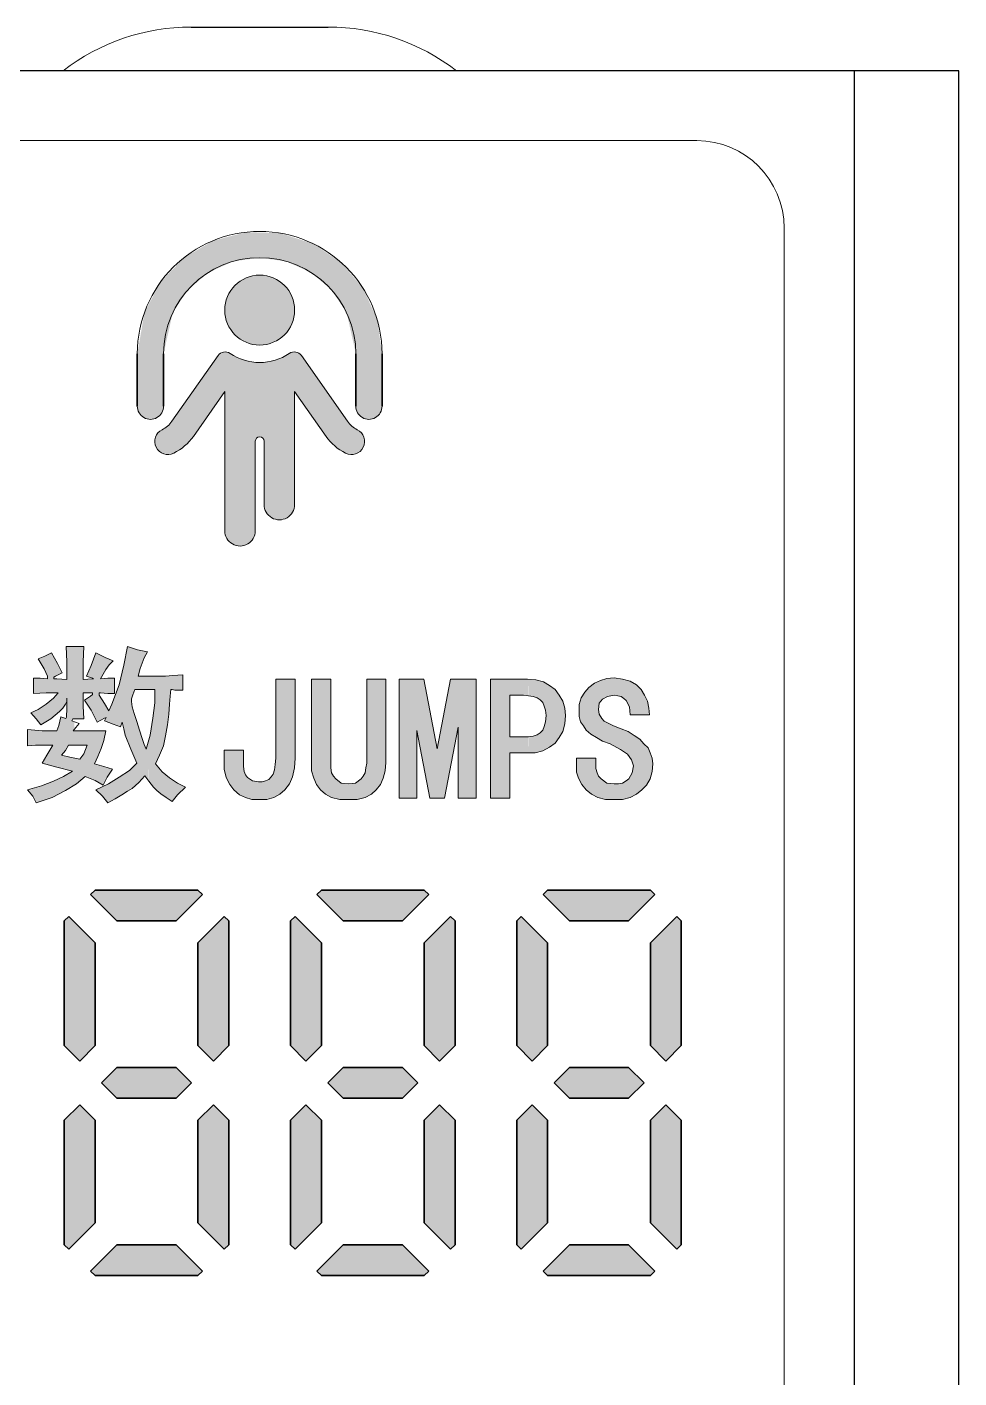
# Model space of a CAD drawing. Header units: millimetres. Extents: x -13 to 383, y -156 to 81.
# Drawn here: x 322.49 to 333.15, y 33.69 to 49.15 of the extents above; entities that cross this region are included whole.
import ezdxf

# ---------------------------------------------------------------- set-up
doc = ezdxf.new("R2010")
doc.units = ezdxf.units.MM
doc.header["$LTSCALE"] = 0.5
doc.layers.get('0').update_dxf_attribs({"lineweight": 18})
doc.layers.add('粗实线层', color=7, linetype='Continuous', lineweight=35)

msp = doc.modelspace()

# ---------------------------------------------------------------- hatches: boundary and pattern name
at = {"linetype": 'Continuous', "ltscale": 0.5}
msp.add_hatch(color=8, dxfattribs=at).paths.add_polyline_path([(326.2534463500726, 45.410622961361), (326.1483802323821, 45.8797529688301), (325.9781308985156, 46.13853694525243), (325.742483410599, 46.33959475677329), (325.4601248056949, 46.46698235574414), (325.1534463503575, 46.51059780216841), (324.8467678950203, 46.46698235574281), (324.5644092901167, 46.33959475677073), (324.328761802201, 46.13853694524884), (324.1585124683347, 45.87975296882618), (324.053446350589, 45.41062063195064), (324.0534463506608, 45.41062685825487), (324.0534463507239, 44.81060181786599), (324.0483361774014, 44.77177850103656), (324.0333518345124, 44.73560070025748), (324.0095144975664, 44.70453391464416), (323.9784486692109, 44.68069533017249), (323.9422714701853, 44.66570953450843), (323.9034483585957, 44.66059780216722), (323.8646251101726, 44.66570849516354), (323.8284475099715, 44.68069332231355), (323.7973810434386, 44.70453107510576), (323.7735428748045, 44.73559722255275), (323.7585575633962, 44.77177462216934), (323.7534463506608, 44.81059780218104), (323.7534463506571, 45.41062685826385), (323.8343961505584, 45.87975296882532), (324.0154071805185, 46.22599147880831), (324.2850494551294, 46.50872658894707), (324.62232305537, 46.70593870151411), (325.0009608897649, 46.80226880650326), (325.391474392873, 46.79021465150636), (325.7634501143048, 46.67071502210209), (326.0879183383914, 46.45307662861293), (326.3396092648373, 46.15424929333844), (326.498921037512, 45.79750588716291), (326.5534463499941, 45.41062982295467), (326.5534463499911, 44.81059780217917), (326.5483351373219, 44.77177462216935), (326.5333498259135, 44.73559722255276), (326.5095116572795, 44.70453107510578), (326.4784451907465, 44.68069332231357), (326.4422675905454, 44.66570849516356), (326.4034443421223, 44.66059780216724), (326.3646212305327, 44.66570953450844), (326.3284440315072, 44.6806953301725), (326.2973782031517, 44.70453391464417), (326.2735408662056, 44.73560070025749), (326.2585565233167, 44.77177850103657), (326.2534463499941, 44.81060181786385), (326.2534463499941, 45.41062982295467)], flags=0)
h = msp.add_hatch(color=8, dxfattribs=at)
edge = h.paths.add_edge_path(flags=0)
edge.add_arc((325.153446350355, 45.91059780218279), 0.3999999999955435, -181.80780243932043, 1.9895196601282805e-12, ccw=False)
edge.add_arc((325.1534463503591, 45.91059780217682), 0.3999999999998862, -4.590106073010247e-10, 178.1921975598437, ccw=False)
h = msp.add_hatch(color=8, dxfattribs=at)
edge = h.paths.add_edge_path(flags=0)
edge.add_line((324.7534463503591, 43.38559796676663), (324.7534463503591, 44.97740560221818))
edge.add_line((324.7534463503591, 44.97740560221818), (324.3946054684907, 44.46597812624828))
edge.add_arc((323.9034463506249, 44.81059780230241), 0.6000000001552849, 296.38779996305215, 324.9447462683571, ccw=False)
edge.add_arc((324.1034463507132, 44.40748491475005), 0.1499999999929473, 116.3878892123347, 296.3877999616084, ccw=False)
edge.add_arc((323.9034463506787, 44.81059780220735), 0.3000000000605715, 296.3877553379916, 324.944746272646)
edge.add_line((324.1490259096105, 44.63828796420848), (324.3873017620805, 44.9778836566847))
edge.add_line((324.3873017620805, 44.9778836566847), (324.6765213016619, 45.3900853498133))
edge.add_arc((324.7584545217505, 45.3325340580281), 0.1001259393975155, 55.7165851599143, 144.9151406827423, ccw=False)
edge.add_arc((325.1534463503529, 45.91059780218927), 0.6000000000126411, 235.644892797467, 304.3551072113155)
edge.add_arc((325.5484381789859, 45.33253405809356), 0.1001259393606853, 35.084859222403225, 124.2834148230173, ccw=False)
edge.add_line((325.6303713991397, 45.39008534972195), (326.1578667911108, 44.63828796421073))
edge.add_arc((326.4034463504917, 44.81059780266782), 0.3000000006914025, 215.0552537497262, 243.6121999994549)
edge.add_arc((326.2034463500142, 44.40748491474), 0.1499999999802646, -116.38762147070452, 63.612200041053825, ccw=False)
edge.add_arc((326.4034463500515, 44.81059780225089), 0.6000000000822698, 215.055253725145, 243.6122446622754, ccw=False)
edge.add_line((325.9122872322064, 44.4659781262944), (325.5534463502438, 44.97740560217719))
edge.add_line((325.5534463502438, 44.97740560217719), (325.553446350359, 43.68560016036685))
edge.add_arc((325.3784463503663, 43.68559780217874), 0.1750000000085105, -179.99998327644323, 0.0007720812922116238, ccw=False)
edge.add_line((325.2034463503579, 43.68559775109954), (325.2034463503589, 44.4105978021697))
edge.add_arc((325.1534463503453, 44.41059780222924), 0.0500000000135401, 359.9999999317682, 540.0000000154376)
edge.add_line((325.1034463503318, 44.41059780221577), (325.1034463503589, 43.3855978021712))
edge.add_arc((324.9284463503515, 43.38559780217119), 0.1750000000073442, -179.99994611072168, 2.2737367544323206e-12, ccw=False)
at = {"layer": '粗实线层', "linetype": 'Continuous'}
h = msp.add_hatch(color=8, dxfattribs=at)
h.paths.add_polyline_path([(322.833835379355, 41.09418986810645), (322.8396068954837, 41.1095805777838), (322.8568450920886, 41.15554910206374), (322.8798548048232, 41.25525785724447), (322.9343743470611, 41.23578659215921), (322.9424972456696, 41.2527794547425), (322.948883943025, 41.35496661242522), (322.948883943025, 41.43166565487198), (322.933544134536, 41.40098603789333), (322.9028645175568, 41.35496661242522), (322.8645149963331, 41.3166170912019), (322.7648062411531, 41.2322481445105), (322.6497576774831, 41.1632190063084), (322.5960683477703, 41.2322481445105), (322.534709113813, 41.3012772827126), (322.6190780605039, 41.33962680393589), (322.7111169114403, 41.40098603789333), (322.7954858581313, 41.47001517609542), (322.849175187844, 41.53137441005271), (322.7111169114403, 41.53137441005271), (322.5653887307911, 41.52370450580805), (322.5653887307911, 41.70011230343557), (322.6420877732374, 41.70011230343557), (322.7250599866363, 41.6924423991909), (322.7250599866363, 41.72048441519312), (322.6881071987057, 41.80494793046217), (322.6190780605039, 41.91999649413223), (322.6957771029502, 41.95067611111089), (322.7724761453977, 41.98902563233433), (322.8415052835995, 41.86630716441946), (322.8951946133122, 41.75892850499407), (322.8184955708659, 41.72057898377074), (322.7986008429764, 41.71063161982614), (322.7986008429764, 41.6924423991909), (322.833835379355, 41.6924423991909), (322.948883943025, 41.68477249494624), (322.948883943025, 41.88419000530758), (322.9412140387805, 42.0605978029351), (323.0329274321113, 42.0605978029351), (323.0329274321113, 41.2322481445105), (323.0141939606679, 41.2322481445105), (323.0038130437385, 41.21053157467859), (323.0329274321113, 41.19933373299671), (323.0329274321113, 41.11295780671171), (323.0179130812269, 41.09418986810645), (323.0329274321113, 41.09418986810645), (323.0329274321113, 40.93312187896829), (322.9642237515141, 40.93312187896826), (322.933544134536, 40.87176264501083), (322.8875247090677, 40.8180733152982), (322.9795635600032, 40.79506360256421), (323.0329274321113, 40.78439082814254), (323.0329274321113, 40.47368295131518), (322.933544134536, 40.41156839033057), (322.7801460496422, 40.3348693478838), (322.5960683477703, 40.27351011392637), (322.5577188265466, 40.35020915637313), (322.4963595925893, 40.4192382945752), (322.6574275817276, 40.46525772004319), (322.7954858581313, 40.51894704975596), (322.9105344218013, 40.57263637946858), (323.0102431769823, 40.63399561342602), (322.833835379355, 40.68001503889415), (322.6650974859721, 40.72603446436211), (322.7187868156849, 40.8180733152982), (322.7878159538867, 40.93312187896826), (322.7264567199294, 40.93312187896826), (322.6650974859721, 40.93312187896826), (322.5883984435258, 40.93312187896826), (322.4963595925893, 40.92545197472359), (322.4963595925893, 41.10952967659575), (322.6650974859721, 41.09418986810645)], flags=0)
h.paths.add_polyline_path([(323.0329274321113, 40.93312187896826), (323.0329274321113, 41.03616702353046), (323.0329274321113, 41.09418986810648), (323.2863597297907, 41.09418986810645), (323.3937383892163, 41.09418986810645), (323.3707286764816, 40.98681120868103), (323.3400490595035, 40.89477235774493), (323.3016995382798, 40.80273350680887), (323.263350017056, 40.71836456011744), (323.3707286764816, 40.68768494313867), (323.4704374316626, 40.65700532616001), (323.4090781977053, 40.56496647522392), (323.3630587722371, 40.47292762428786), (323.2710199213017, 40.52661695400062), (323.1559713576316, 40.57263637946858), (323.0562626024505, 40.48826743277719), (323.0329274321113, 40.47368295131518), (323.0329274321113, 40.78439082814251), (323.0946121236732, 40.7720538898301), (323.1406315491415, 40.8334131237875), (323.1789810703652, 40.93312187896826)], flags=0)
h = msp.add_hatch(color=8, dxfattribs=at)
h.paths.add_polyline_path([(323.8863600003056, 41.56972393127615), (323.8863600003056, 41.61200458970453), (323.8863600003056, 41.72312201616953), (324.0763598669921, 41.72312201616953), (324.160728813683, 41.7307919204142), (324.2757773773531, 41.73846182465886), (324.2757773773531, 41.56205402703137), (324.2220880476403, 41.56205402703137), (324.1837385264176, 41.56205402703137), (324.1530589094385, 41.56972393127615), (324.1377191009494, 41.56972393127615), (324.1300491967049, 41.49302488882942), (324.1223792924593, 41.40098603789333), (324.1147093882147, 41.28593747422327), (324.0993695797257, 41.1632190063084), (324.0763598669921, 41.04050053839365), (324.0533501542575, 40.92545197472359), (324.0073307287892, 40.8180733152982), (323.9613113033221, 40.71836456011744), (324.0380103457684, 40.62632570918135), (324.1223792924593, 40.55729657097928), (324.2144181433958, 40.49593733702196), (324.3064569943323, 40.44991791155386), (324.2144181433958, 40.36554896486243), (324.1530589094385, 40.2888499224157), (324.0840297712367, 40.3348693478838), (324.0226705372793, 40.3732188691071), (323.9766511118111, 40.41156839033057), (323.9383015905874, 40.44991791155386), (323.8846122608746, 40.51894704975596), (323.8863600003056, 41.00059820093123), (323.8999520693648, 41.04817044263832), (323.9306316863428, 41.23991804875516), (323.9536413990775, 41.41632584638266), (323.9536413990775, 41.56972393127615)], flags=0)
h.paths.add_polyline_path([(323.547136474109, 41.62341326098881), (323.5543504455188, 41.65329971397197), (323.6008258038217, 41.84584048408428), (323.6391753250454, 42.0605978029351), (323.7542238887155, 42.02224828171178), (323.8692724523856, 41.99923856897778), (323.8309229311619, 41.93020943077568), (323.8079132184283, 41.86885019681825), (323.7849035056936, 41.80749096286096), (323.7618937929601, 41.72312201616953), (323.8863600003056, 41.72312201616953), (323.8863600003056, 41.56972393127615), (323.7235442717374, 41.56972393127615), (323.7005345590027, 41.50836469731875), (323.6851947505137, 41.46234527185062), (323.6851947505137, 41.43166565487198), (323.6928646547582, 41.37030642091455), (323.7158743674918, 41.29360737846793), (323.746553984471, 41.20156852753184), (323.7772336014491, 41.10185977235108), (323.8079132184283, 41.00982092141502), (323.8309229311619, 40.94079178321292), (323.8539326438965, 40.8871024535003), (323.8863600003056, 41.00059820093126), (323.8863600003056, 40.51669995620197), (323.8385928354074, 40.58030628371339), (323.7695636972045, 40.50360724126663), (323.6928646547582, 40.43457810306453), (323.6391753250454, 40.4038984860859), (323.5778160910882, 40.36554896486243), (323.5011170486418, 40.31952953939447), (323.4167481019498, 40.27351011392637), (323.3553888679925, 40.35020915637313), (323.2786898255462, 40.4192382945752), (323.4244180061943, 40.48826743277719), (323.547136474109, 40.56496647522392), (323.662185037779, 40.64166551767068), (323.746553984471, 40.72603446436211), (323.6775248462691, 40.8871024535003), (323.6161656123119, 41.04817044263832), (323.6008258038217, 41.11719958084041), (323.5811031929071, 41.19609002449983), (323.5624762825991, 41.14020929357441), (323.4781073359071, 41.17088891055307), (323.3783985807261, 41.20923843177651), (323.3957050313296, 41.24857127405691), (323.3783985807261, 41.23991804875516), (323.2940296340352, 41.19389862328718), (323.2250004958334, 41.33195689969123), (323.148301453386, 41.44700546336131), (323.2173305915889, 41.49302488882942), (323.2419838552325, 41.51219964944099), (323.2419838552325, 41.53137441005271), (323.1329616448969, 41.53137441005271), (323.1329616448969, 41.37797632515922), (323.1406315491415, 41.2322481445105), (323.0329274321113, 41.2322481445105), (323.0329274321113, 41.65329971397197), (323.0329274321113, 42.0605978029351), (323.1406315491415, 42.0605978029351), (323.1329616448969, 41.88419000530758), (323.1329616448969, 41.68477249494624), (323.2403403043224, 41.6924423991909), (323.2531574839373, 41.6924423991909), (323.2403403043224, 41.69756927103675), (323.1713111661206, 41.72057898377074), (323.2250004958334, 41.84329745168549), (323.2786898255462, 41.98902563233433), (323.3860684849717, 41.93533630262156), (323.4781073359071, 41.89698678139826), (323.4320879104389, 41.85096735593013), (323.3937383892163, 41.7972780262175), (323.3630587722371, 41.74358869650474), (323.3323709938491, 41.6924423991909), (323.4167481019498, 41.70011230343557), (323.4934471443962, 41.70011230343557), (323.4934471443962, 41.653299713972), (323.4934471443962, 41.52370450580805), (323.4167481019498, 41.52370450580805), (323.3323791552589, 41.53137441005271), (323.3155247115726, 41.53137441005271), (323.3155247115726, 41.50296674586975), (323.3783985807261, 41.40865594213799), (323.428595208049, 41.32332167569044), (323.4627675274181, 41.40098603789333)], flags=0)
h = msp.add_hatch(color=8, dxfattribs=at)
h.paths.add_polyline_path([(328.4235322439735, 41.19892271860022), (328.4278801972092, 41.23805429772691), (328.4314026150166, 41.26975605799698), (328.4235322439735, 41.33271902634971), (328.4077915018852, 41.37994125261421), (328.3920507597968, 41.41929310783468), (328.3605692756202, 41.45077459201097), (328.3290877914434, 41.47438570514323), (328.2818655651795, 41.49012644723144), (328.2267729678713, 41.49799681827546), (328.2234951351742, 41.68650301180455), (328.3133470493561, 41.67901535228945), (328.399921130841, 41.65540423915719), (328.4707544702375, 41.61605238393674), (328.5337174385898, 41.56883015767222), (328.5809396648548, 41.50586718931951), (328.6202915200757, 41.43503384992275), (328.6439026332072, 41.35633013948195), (328.6517730042513, 41.26975605799698), (328.6439026332072, 41.17531160546799), (328.6202915200757, 41.08873752398302), (328.5809396648548, 41.01790418458626), (328.5337174385898, 40.95494121623353), (328.4707544702375, 40.90771898996903), (328.3920507597968, 40.86836713474856), (328.305476678312, 40.84475602161633), (328.2234951351742, 40.84475602161633), (328.2234951351742, 41.02577455563029), (328.2818655651795, 41.03364492667433), (328.3290877914434, 41.04938566876255), (328.3605692756202, 41.07299678189481), (328.3920507597968, 41.10447826607123), (328.4077915018852, 41.14383012129156)], flags=0)
h.paths.add_polyline_path([(328.8091804251337, 41.26188568695296), (328.8091804251337, 41.26902564092752), (328.8091804251337, 41.3169782842615), (328.8091804251337, 41.39568199470228), (328.8327915382652, 41.47438570514323), (328.8721433934861, 41.53734867349593), (328.91936561975, 41.59244127080448), (328.9823285881034, 41.63966349706897), (329.0531619274999, 41.6711449812454), (329.1239952668964, 41.69475609437766), (329.2105693483812, 41.70262646542171), (329.3050138009102, 41.6868857233335), (329.3915878823961, 41.66327461020123), (329.4624212217926, 41.6239227549809), (329.5175138191008, 41.56883015767222), (329.5568656743216, 41.50586718931951), (329.5883471584983, 41.43503384992275), (329.6040879005856, 41.35633013948195), (329.6119582716298, 41.27762642904103), (329.3915878823961, 41.27762642904103), (329.383717511352, 41.37207088157005), (329.3443656561311, 41.4429042209668), (329.3207545429985, 41.46651533409918), (329.2892730588229, 41.49012644723144), (329.2499212036021, 41.49799681827546), (329.2105693483812, 41.50586718931951), (329.1318656379406, 41.49012644723144), (329.0767730406324, 41.45864496305501), (329.0374211854115, 41.41142273679049), (329.0295508143674, 41.34058939739374), (329.0374211854115, 41.28549680008519), (329.0689026695882, 41.23827457382055), (329.0925137827207, 41.20679308964427), (329.1397360089847, 41.18318197651201), (329.202698977337, 41.15170049233573), (329.2892730588229, 41.1202190081593), (329.3679767692636, 41.08873752398302), (329.4388101086601, 41.0415152977185), (329.5017730770124, 41.00216344249805), (329.5489953032774, 40.94707084518951), (329.5962175295414, 40.89984861892498), (329.619828642674, 40.84475602161633), (329.6434397558065, 40.78179305326359), (329.6513101268506, 40.71883008491103), (329.6434397558065, 40.63225600342606), (329.619828642674, 40.54568192194109), (329.5804767874541, 40.47484858254433), (329.5253841901449, 40.41975598523565), (329.4624212217926, 40.37253375897115), (329.3915878823961, 40.33318190375082), (329.3050138009102, 40.30957079061842), (329.2105693483812, 40.30957079061842), (329.1082545248091, 40.30957079061842), (329.0216804433232, 40.33318190375082), (328.9508471039267, 40.37253375897115), (328.8878841355744, 40.41975598523565), (328.8406619093093, 40.48271895358835), (328.8013100540895, 40.55355229298511), (328.777698940957, 40.62438563238187), (328.777698940957, 40.71095971386683), (328.777698940957, 40.78179305326359), (328.9980693301918, 40.78179305326359), (328.9980693301918, 40.71883008491103), (328.9980693301918, 40.66373748760234), (329.013810072279, 40.61651526133785), (329.0295508143674, 40.57716340611737), (329.061032298544, 40.54568192194109), (329.1239952668964, 40.49845969567657), (329.2105693483812, 40.49058932463254), (329.2577915746463, 40.49058932463254), (329.3050138009102, 40.49845969567657), (329.3443656561311, 40.52207080880883), (329.3758471403078, 40.54568192194109), (329.4151989955276, 40.61651526133785), (329.4309397376159, 40.69521897177876), (329.4073286244834, 40.76605231117552), (329.3601063982194, 40.82901527952811), (329.2814026877788, 40.88410787683677), (329.1633471221172, 40.94707084518951), (329.0767730406324, 40.97855232936579), (329.0059397012359, 41.01790418458626), (328.9429767328825, 41.05725603980671), (328.8878841355744, 41.10447826607123), (328.8564026513977, 41.15170049233573), (328.824921167221, 41.19892271860022)], flags=0)
h.paths.add_polyline_path([(327.7939025604461, 40.32531153270663), (327.7939025604461, 41.42388235693051), (327.7939025604461, 41.6868857233335), (328.2189025968271, 41.6868857233335), (328.2234951351742, 41.68650301180455), (328.2234951351742, 41.49799681827546), (328.1716803705621, 41.50586718931951), (328.0142729496808, 41.50586718931951), (328.0142729496808, 41.02577455563029), (328.1716803705621, 41.02577455563029), (328.2267729678713, 41.02577455563029), (328.2234951351742, 40.84475602161636), (328.211032225783, 40.84475602161633), (328.0142729496808, 40.84475602161633), (328.0142729496808, 40.32531153270663)], flags=0)
h.paths.add_polyline_path([(327.1839488045296, 40.89029173979996), (327.2728277691435, 41.35161588946244), (327.3374210398894, 41.6868857233335), (327.6286247685206, 41.6868857233335), (327.6286247685206, 40.32531153270663), (327.4239951213742, 40.32531153270663), (327.4239951213742, 41.139723840747), (327.2665877004929, 40.32531153270663), (327.1013099085663, 40.32531153270663), (326.9517728587292, 41.09900322534489), (326.9517728587292, 40.32531153270663), (326.7471432115828, 40.32531153270663), (326.7471432115828, 41.35161588946244), (326.7471432115828, 41.6868857233335), (327.0304765691698, 41.6868857233335), (327.0950698399158, 41.35161588946244)], flags=0)
h.paths.add_polyline_path([(326.377235772511, 40.72670045595505), (326.377235772511, 41.34129210839561), (326.377235772511, 41.6868857233335), (326.5976061617446, 41.6868857233335), (326.5976061617446, 40.7345708269991), (326.5897357907015, 40.64012637447008), (326.566124677569, 40.55355229298511), (326.5346431933923, 40.48271895358835), (326.4874209671283, 40.41975598523565), (326.4323283698191, 40.37253375897115), (326.3614950304226, 40.33318190375082), (326.2670505778936, 40.30957079061842), (326.1726061253646, 40.30957079061842), (326.0702913017914, 40.30957079061842), (325.9758468492624, 40.33318190375082), (325.9050135098659, 40.37253375897115), (325.8499209125567, 40.41975598523565), (325.8026986862927, 40.48271895358835), (325.771217202116, 40.55355229298511), (325.7476060889835, 40.64012637447008), (325.7476060889835, 40.7345708269991), (325.7476060889835, 41.34129210839556), (325.7476060889835, 41.6868857233335), (325.9679764782182, 41.6868857233335), (325.9679764782182, 41.34129210839556), (325.9679764782182, 40.72670045595505), (325.9679764782182, 40.67160785864639), (325.9758468492624, 40.61651526133785), (325.9994579623949, 40.57716340611737), (326.0230690755274, 40.54568192194109), (326.0860320438798, 40.49845969567657), (326.1726061253646, 40.49058932463254), (326.2513098358053, 40.49845969567657), (326.3142728041576, 40.54568192194109), (326.3378839172901, 40.57716340611737), (326.3614950304226, 40.61651526133785), (326.3693654014668, 40.67160785864639)], flags=0)
h.paths.add_polyline_path([(325.3383467946919, 40.78179305326359), (325.3383467946919, 41.28967320306129), (325.3383467946919, 41.6868857233335), (325.5587171839255, 41.6868857233335), (325.5587171839255, 40.78179305326359), (325.5508468128813, 40.67160785864639), (325.5272356997499, 40.56929303507332), (325.4957542155732, 40.49058932463254), (325.440661618265, 40.41975598523565), (325.3855690209558, 40.37253375897115), (325.3147356815593, 40.33318190375082), (325.2360319711187, 40.30957079061842), (325.1494578896338, 40.30957079061842), (325.0628838081479, 40.30957079061842), (324.9920504687515, 40.33318190375082), (324.9212171293549, 40.3646633879271), (324.8582541610027, 40.41975598523565), (324.8110319347376, 40.48271895358835), (324.7716800795178, 40.5614226640293), (324.7480689663853, 40.65586711655829), (324.7480689663853, 40.77392268221957), (324.7480689663853, 40.87623750579275), (324.968439355619, 40.87623750579275), (324.968439355619, 40.75031156908731), (324.968439355619, 40.6873486007346), (324.9763097266631, 40.63225600342606), (324.9920504687515, 40.59290414820558), (325.015661581884, 40.5614226640293), (325.0707541791921, 40.52207080880883), (325.1415875185897, 40.51420043776478), (325.1809393738095, 40.51420043776478), (325.2202912290304, 40.52207080880883), (325.2596430842501, 40.53781155089704), (325.2832541973826, 40.56929303507332), (325.3068653105151, 40.60077451924963), (325.3226060526035, 40.64799674551427), (325.3304764236477, 40.71095971386683)], flags=0)
h = msp.add_hatch(color=8, dxfattribs=at)
h.paths.add_polyline_path([(323.5206605031314, 38.92056893629653), (323.2553998526031, 39.18582958676962), (323.2194063642352, 39.22182307512998), (323.2710934030316, 39.27351011392637), (324.447563995294, 39.27351011392637), (324.4992510338279, 39.22182307512993), (324.1979968949317, 38.92056893629644)], flags=0)
h.paths.add_polyline_path([(324.4475639950313, 37.49366544270075), (324.4475639950314, 38.46259070297157), (324.4475639950314, 38.67100183654379), (324.7488181338688, 38.97225597508896), (324.8005051726316, 38.92056893632623), (324.8005051726315, 37.49366544280347), (324.6240345839319, 37.31719485410594)], flags=0)
h.paths.add_polyline_path([(323.5206605030042, 36.89115716517481), (323.4311576192549, 36.98066004891474), (323.344189914195, 37.06762775396562), (323.5206605030042, 37.24409834267784), (324.1979968950103, 37.24409834272632), (324.3744674838268, 37.0676277539281), (324.1979968950588, 36.89115716517473)], flags=0)
h.paths.add_polyline_path([(322.9181522254315, 37.49366544280353), (322.9181522254315, 38.06551837461181), (322.9181522254315, 38.92056893649045), (322.9698392641943, 38.97225597508902), (323.2710934030459, 38.67100183630019), (323.2710934030316, 37.49366544270081), (323.0946228143322, 37.317194854106)], flags=0)
h.paths.add_polyline_path([(322.9181522254315, 35.2146865713622), (322.9181522254315, 36.2290588559481), (322.9181522254315, 36.64159006504912), (323.0946228141309, 36.81806065374656), (323.2710934029884, 36.64159006510869), (323.2710934030316, 35.46425367137406), (322.9698392641943, 35.16299953276357)], flags=0)
h.paths.add_polyline_path([(323.2194063642352, 34.91343243272267), (323.3934498434626, 35.08747591191389), (323.5206605031314, 35.21468657155612), (324.1979968947718, 35.21468657152631), (324.4992510338279, 34.91343243272275), (324.4475639950314, 34.86174539392636), (323.2710934030316, 34.86174539392631)], flags=0)
h.paths.add_polyline_path([(324.4475639950314, 35.46425367157008), (324.4475639950314, 35.72562786820635), (324.4475639950313, 36.6415900651519), (324.6240345837307, 36.81806065374671), (324.8005051725882, 36.64159006510878), (324.8005051726316, 35.21468657123166), (324.7488181338688, 35.16299953276368)], flags=0)
h = msp.add_hatch(color=8, dxfattribs=at)
h.paths.add_polyline_path([(326.786232197587, 38.92056893629653), (327.0514928481153, 39.18582958676962), (327.0874863364831, 39.22182307512998), (327.0357992976867, 39.27351011392629), (325.8593287054243, 39.27351011392629), (325.8076416668904, 39.22182307512993), (326.1088958057865, 38.92056893629644)], flags=0)
h.paths.add_polyline_path([(325.8593287056869, 37.49366544270075), (325.8593287056868, 38.46259070297157), (325.8593287056868, 38.67100183654379), (325.5580745668495, 38.97225597508896), (325.5063875280868, 38.92056893632623), (325.5063875280869, 37.49366544280341), (325.6828581167863, 37.31719485410594)], flags=0)
h.paths.add_polyline_path([(326.7862321977142, 36.89115716517473), (326.8757350814635, 36.98066004891474), (326.9627027865234, 37.06762775396562), (326.7862321977142, 37.24409834267784), (326.108895805708, 37.24409834272632), (325.9324252168915, 37.0676277539281), (326.1088958056595, 36.89115716517473)], flags=0)
h.paths.add_polyline_path([(327.3887404752867, 37.49366544280353), (327.3887404752867, 38.06551837461181), (327.3887404752867, 38.92056893649039), (327.337053436524, 38.97225597508902), (327.0357992976724, 38.67100183630019), (327.0357992976867, 37.49366544270081), (327.2122698863861, 37.317194854106)], flags=0)
h.paths.add_polyline_path([(327.3887404752867, 35.2146865713622), (327.3887404752867, 36.2290588559481), (327.3887404752867, 36.64159006504912), (327.2122698865874, 36.81806065374656), (327.0357992977299, 36.64159006510869), (327.0357992976867, 35.46425367137406), (327.337053436524, 35.16299953276357)], flags=0)
h.paths.add_polyline_path([(327.0874863364831, 34.91343243272267), (326.9134428572556, 35.08747591191389), (326.786232197587, 35.21468657155612), (326.1088958059465, 35.21468657152631), (325.8076416668904, 34.91343243272275), (325.8593287056868, 34.86174539392636), (327.0357992976867, 34.86174539392631)], flags=0)
h.paths.add_polyline_path([(325.8593287056868, 35.46425367157008), (325.8593287056868, 35.72562786820635), (325.8593287056869, 36.6415900651519), (325.6828581169875, 36.81806065374671), (325.5063875281301, 36.64159006510878), (325.5063875280868, 35.21468657123166), (325.5580745668495, 35.16299953276368)], flags=0)
h = msp.add_hatch(color=8, dxfattribs=at)
h.paths.add_polyline_path([(329.374467499987, 38.92056893629653), (329.6397281505153, 39.18582958676962), (329.6757216388831, 39.22182307512998), (329.6240346000867, 39.27351011392629), (328.4475640078243, 39.27351011392629), (328.3958769692904, 39.22182307512993), (328.6971311081865, 38.92056893629644)], flags=0)
h.paths.add_polyline_path([(328.4475640080869, 37.49366544270075), (328.4475640080868, 38.46259070297157), (328.4475640080868, 38.67100183654379), (328.1463098692495, 38.97225597508896), (328.0946228304867, 38.92056893632623), (328.0946228304869, 37.49366544280341), (328.2710934191863, 37.31719485410594)], flags=0)
h.paths.add_polyline_path([(329.3744675001142, 36.89115716517473), (329.4639703838633, 36.98066004891474), (329.5509380889234, 37.06762775396562), (329.3744675001142, 37.24409834267784), (328.697131108108, 37.24409834272632), (328.5206605192915, 37.0676277539281), (328.6971311080595, 36.89115716517473)], flags=0)
h.paths.add_polyline_path([(329.9769757776867, 37.49366544280353), (329.9769757776867, 38.06551837461181), (329.9769757776867, 38.92056893649039), (329.925288738924, 38.97225597508902), (329.6240346000724, 38.67100183630019), (329.6240346000867, 37.49366544270081), (329.8005051887861, 37.317194854106)], flags=0)
h.paths.add_polyline_path([(329.9769757776867, 35.2146865713622), (329.9769757776867, 36.2290588559481), (329.9769757776867, 36.64159006504912), (329.8005051889874, 36.81806065374656), (329.6240346001298, 36.64159006510869), (329.6240346000867, 35.46425367137406), (329.925288738924, 35.16299953276357)], flags=0)
h.paths.add_polyline_path([(329.6757216388831, 34.91343243272267), (329.5016781596557, 35.08747591191389), (329.374467499987, 35.21468657155612), (328.6971311083465, 35.21468657152631), (328.3958769692904, 34.91343243272275), (328.4475640080868, 34.86174539392636), (329.6240346000866, 34.86174539392631)], flags=0)
h.paths.add_polyline_path([(328.4475640080868, 35.46425367157008), (328.4475640080868, 35.72562786820635), (328.4475640080869, 36.6415900651519), (328.2710934193875, 36.81806065374671), (328.0946228305301, 36.64159006510878), (328.0946228304867, 35.21468657123166), (328.1463098692495, 35.16299953276368)], flags=0)

# ---------------------------------------------------------------- linework, layer by layer
at = {"color": 4, "linetype": 'Continuous', "lineweight": 25}
for p, q in [((324.3704133798561, 49.15000088476458), (325.9364793208621, 49.15000088476458)), ((331.9534464405111, 48.64999987148563), (331.9534464405111, 20.64999900721827)), ((333.1534467303387, 20.64999900721827), (333.1534467303387, 48.64999987148563))]:
    msp.add_line(p, q, dxfattribs=at)
at = {"ltscale": 0.5}
for p, q in [((324.3704133798561, 49.15000088476458), (325.9364793208621, 49.15000088476458)), ((331.9534464405111, 20.64999900721827), (331.9534464405111, 48.64999987148563)), ((333.1534467303387, 48.64999987148563), (333.1534467303387, 20.64999900721827))]:
    msp.add_line(p, q, dxfattribs=at)
at = {"color": 4, "ltscale": 0.5}
msp.add_line((317.1534459703799, 48.64999987148563), (333.1534467303387, 48.64999987148563), dxfattribs=at)
at = {"color": 0, "linetype": 'Continuous', "lineweight": 25}
msp.add_line((333.1534467303387, 48.64999987148563), (317.1534459703799, 48.64999987148563), dxfattribs=at)
at = {"color": 8, "ltscale": 0.5}
for p, q in [((320.1534462599681, 47.84999987148561), (330.1534464405008, 47.84999987148561)), ((331.1534464405111, 22.4499990073839), (331.1534464405111, 46.84999987143187))]:
    msp.add_line(p, q, dxfattribs=at)
at = {"color": 8, "linetype": 'Continuous', "ltscale": 0.5}
for p, q in [((324.6765213016619, 45.3900853498133), (324.1490259096073, 44.63828796421073)), ((325.6303713991267, 45.39008534971286), (326.1578667911108, 44.63828796421073)), ((324.7534463504743, 44.97740560217719), (324.3946054684907, 44.46597812624828)), ((324.7534463503591, 43.38559796676663), (324.7534463503591, 44.97740560221818)), ((325.5534463502438, 44.97740560217719), (325.9122872322274, 44.46597812624828)), ((325.553446350359, 43.68560016036685), (325.553446350359, 44.97740560221818)), ((325.1034463503589, 43.3855978021712), (325.1034463503589, 44.4105978021697)), ((325.2034463503589, 43.68559785330093), (325.2034463503589, 44.4105978021697))]:
    msp.add_line(p, q, dxfattribs=at)
at = {"color": 8, "lineweight": 0}
for points in [[(323.1329616448969, 41.68477249494624), (323.2403403043224, 41.6924423991909), (323.2531574839373, 41.6924423991909), (323.2403403043224, 41.69756927103675), (323.1713111661206, 41.72057898377074), (323.2250004958334, 41.84329745168549), (323.2786898255462, 41.98902563233433), (323.3860684849717, 41.93533630262156), (323.4781073359071, 41.89698678139826), (323.4320879104389, 41.85096735593013), (323.3937383892163, 41.7972780262175), (323.3630587722371, 41.74358869650474), (323.3323709938491, 41.6924423991909), (323.3323791552589, 41.6924423991909), (323.4167481019498, 41.70011230343557), (323.4934471443962, 41.70011230343557), (323.4934471443962, 41.52370450580805), (323.4167481019498, 41.52370450580805), (323.3323791552589, 41.53137441005271), (323.3155247115726, 41.53137441005271), (323.3155247115726, 41.50296674586975), (323.3783985807261, 41.40865594213799), (323.428595208049, 41.32332167569044), (323.4627675274181, 41.40098603789333), (323.547136474109, 41.62341326098881), (323.6008258038217, 41.84584048408428), (323.6391753250454, 42.0605978029351), (323.7542238887155, 42.02224828171178), (323.8692724523856, 41.99923856897778), (323.8309229311619, 41.93020943077568), (323.8079132184283, 41.86885019681825), (323.7849035056936, 41.80749096286096), (323.7618937929601, 41.72312201616953), (324.0763598669921, 41.72312201616953), (324.160728813683, 41.7307919204142), (324.2757773773531, 41.73846182465886), (324.2757773773531, 41.56205402703137), (324.2220880476403, 41.56205402703137), (324.1837385264176, 41.56205402703137), (324.1530589094385, 41.56972393127615), (324.1377191009494, 41.56972393127615), (324.1300491967049, 41.49302488882942), (324.1223792924593, 41.40098603789333), (324.1147093882147, 41.28593747422327), (324.0993695797257, 41.1632190063084), (324.0763598669921, 41.04050053839365), (324.0533501542575, 40.92545197472359), (324.0073307287892, 40.8180733152982), (323.9613113033221, 40.71836456011744), (324.0380103457684, 40.62632570918135), (324.1223792924593, 40.55729657097928), (324.2144181433958, 40.49593733702196), (324.3064569943323, 40.44991791155386), (324.2144181433958, 40.36554896486243), (324.1530589094385, 40.2888499224157), (324.0840297712367, 40.3348693478838), (324.0226705372793, 40.3732188691071), (323.9766511118111, 40.41156839033057), (323.9383015905874, 40.44991791155386), (323.8846122608746, 40.51894704975596), (323.8385928354074, 40.58030628371339), (323.7695636972045, 40.50360724126663), (323.6928646547582, 40.43457810306453), (323.6391753250454, 40.4038984860859), (323.5778160910882, 40.36554896486243), (323.5011170486418, 40.31952953939447), (323.4167481019498, 40.27351011392637), (323.3553888679925, 40.35020915637313), (323.2786898255462, 40.4192382945752), (323.4244180061943, 40.48826743277719), (323.547136474109, 40.56496647522392), (323.662185037779, 40.64166551767068), (323.746553984471, 40.72603446436211), (323.6775248462691, 40.8871024535003), (323.6161656123119, 41.04817044263832), (323.6008258038217, 41.11719958084041), (323.5811031929071, 41.19609002449983), (323.5624762825991, 41.14020929357441), (323.4781073359071, 41.17088891055307), (323.3783985807261, 41.20923843177651), (323.3957050313296, 41.24857127405691), (323.3783985807261, 41.23991804875516), (323.2940296340352, 41.19389862328718), (323.2250004958334, 41.33195689969123), (323.148301453386, 41.44700546336131), (323.2173305915889, 41.49302488882942), (323.2419838552325, 41.51219964944099), (323.2419838552325, 41.53137441005271), (323.2403403043224, 41.53137441005271), (323.1329616448969, 41.53137441005271), (323.1329616448969, 41.37797632515922), (323.1406315491415, 41.2322481445105), (323.0141939606679, 41.2322481445105), (323.0038130437385, 41.21053157467859), (323.0869422194287, 41.17855881479773), (323.0485926982061, 41.13253938932974), (323.0179130812269, 41.09418986810645), (323.2863597297907, 41.09418986810645), (323.3937383892163, 41.09418986810645), (323.3707286764816, 40.98681120868103), (323.3400490595035, 40.89477235774493), (323.3016995382798, 40.80273350680887), (323.263350017056, 40.71836456011744), (323.3707286764816, 40.68768494313867), (323.4704374316626, 40.65700532616001), (323.4090781977053, 40.56496647522392), (323.3630587722371, 40.47292762428786), (323.2710199213017, 40.52661695400062), (323.1559713576316, 40.57263637946858), (323.0562626024505, 40.48826743277719), (322.933544134536, 40.41156839033057), (322.7801460496422, 40.3348693478838), (322.5960683477703, 40.27351011392637), (322.5577188265466, 40.35020915637313), (322.4963595925893, 40.4192382945752), (322.6574275817276, 40.46525772004319), (322.7954858581313, 40.51894704975596), (322.9105344218013, 40.57263637946858), (323.0102431769823, 40.63399561342602), (322.833835379355, 40.68001503889415), (322.6650974859721, 40.72603446436211), (322.7187868156849, 40.8180733152982), (322.7878159538867, 40.93312187896826), (322.7264567199294, 40.93312187896826), (322.6650974859721, 40.93312187896826), (322.5883984435258, 40.93312187896826), (322.4963595925893, 40.92545197472359), (322.4963595925893, 41.10952967659575), (322.6650974859721, 41.09418986810645), (322.833835379355, 41.09418986810645), (322.8568450920886, 41.15554910206374), (322.8798548048232, 41.25525785724447), (322.9343743470611, 41.23578659215921), (322.9424972456696, 41.2527794547425), (322.948883943025, 41.35496661242522), (322.948883943025, 41.47001517609542), (322.948883943025, 41.43166565487198), (322.933544134536, 41.40098603789333), (322.9028645175568, 41.35496661242522), (322.8645149963331, 41.3166170912019), (322.7648062411531, 41.2322481445105), (322.6497576774831, 41.1632190063084), (322.5960683477703, 41.2322481445105), (322.534709113813, 41.3012772827126), (322.6190780605039, 41.33962680393589), (322.7111169114403, 41.40098603789333), (322.7954858581313, 41.47001517609542), (322.849175187844, 41.53137441005271), (322.7111169114403, 41.53137441005271), (322.5653887307911, 41.52370450580805), (322.5653887307911, 41.70011230343557), (322.6420877732374, 41.70011230343557), (322.7250599866363, 41.6924423991909), (322.7250599866363, 41.72048441519312), (322.6881071987057, 41.80494793046217), (322.6190780605039, 41.91999649413223), (322.6957771029502, 41.95067611111089), (322.7724761453977, 41.98902563233433), (322.8415052835995, 41.86630716441946), (322.8951946133122, 41.75892850499407), (322.8184955708659, 41.72057898377074), (322.7986008429764, 41.71063161982614), (322.7986008429764, 41.6924423991909), (322.833835379355, 41.6924423991909), (322.948883943025, 41.68477249494624), (322.948883943025, 41.88419000530758), (322.9412140387805, 42.0605978029351), (323.1406315491415, 42.0605978029351), (323.1329616448969, 41.88419000530758)], [(327.4239951213742, 41.139723840747), (327.2665877004929, 40.32531153270663), (327.1013099085663, 40.32531153270663), (326.9517728587292, 41.09900322534489), (326.9517728587292, 40.32531153270663), (326.7471432115828, 40.32531153270663), (326.7471432115828, 41.6868857233335), (327.0304765691698, 41.6868857233335), (327.1839488045296, 40.89029173979996), (327.3374210398894, 41.6868857233335), (327.6286247685206, 41.6868857233335), (327.6286247685206, 40.32531153270663), (327.4239951213742, 40.32531153270663)]]:
    msp.add_lwpolyline(points, close=True, dxfattribs=at)
for points in [[(325.5587171839255, 40.78179305326359), (325.5508468128813, 40.67160785864639), (325.5272356997499, 40.56929303507332), (325.4957542155732, 40.49058932463254), (325.440661618265, 40.41975598523565), (325.3855690209558, 40.37253375897115), (325.3147356815593, 40.33318190375082), (325.2360319711187, 40.30957079061842), (325.1494578896338, 40.30957079061842), (325.0628838081479, 40.30957079061842), (324.9920504687515, 40.33318190375082), (324.9212171293549, 40.3646633879271), (324.8582541610027, 40.41975598523565), (324.8110319347376, 40.48271895358835), (324.7716800795178, 40.5614226640293), (324.7480689663853, 40.65586711655829), (324.7480689663853, 40.77392268221957), (324.7480689663853, 40.87623750579275), (324.968439355619, 40.87623750579275), (324.968439355619, 40.75031156908731), (324.968439355619, 40.6873486007346), (324.9763097266631, 40.63225600342606), (324.9920504687515, 40.59290414820558), (325.015661581884, 40.5614226640293), (325.0707541791921, 40.52207080880883), (325.1415875185897, 40.51420043776478), (325.1809393738095, 40.51420043776478), (325.2202912290304, 40.52207080880883), (325.2596430842501, 40.53781155089704), (325.2832541973826, 40.56929303507332), (325.3068653105151, 40.60077451924963), (325.3226060526035, 40.64799674551427), (325.3304764236477, 40.71095971386683), (325.3383467946919, 40.78179305326359), (325.3383467946919, 41.6868857233335), (325.5587171839255, 41.6868857233335), (325.5587171839255, 40.78179305326359)], [(326.5976061617446, 40.7345708269991), (326.5897357907015, 40.64012637447008), (326.566124677569, 40.55355229298511), (326.5346431933923, 40.48271895358835), (326.4874209671283, 40.41975598523565), (326.4323283698191, 40.37253375897115), (326.3614950304226, 40.33318190375082), (326.2670505778936, 40.30957079061842), (326.1726061253646, 40.30957079061842), (326.0702913017914, 40.30957079061842), (325.9758468492624, 40.33318190375082), (325.9050135098659, 40.37253375897115), (325.8499209125567, 40.41975598523565), (325.8026986862927, 40.48271895358835), (325.771217202116, 40.55355229298511), (325.7476060889835, 40.64012637447008), (325.7476060889835, 40.7345708269991), (325.7476060889835, 41.6868857233335), (325.9679764782182, 41.6868857233335), (325.9679764782182, 40.72670045595505), (325.9679764782182, 40.67160785864639), (325.9758468492624, 40.61651526133785), (325.9994579623949, 40.57716340611737), (326.0230690755274, 40.54568192194109), (326.0860320438798, 40.49845969567657), (326.1726061253646, 40.49058932463254), (326.2513098358053, 40.49845969567657), (326.3142728041576, 40.54568192194109), (326.3378839172901, 40.57716340611737), (326.3614950304226, 40.61651526133785), (326.3693654014668, 40.67160785864639), (326.377235772511, 40.72670045595505), (326.377235772511, 41.6868857233335), (326.5976061617446, 41.6868857233335), (326.5976061617446, 40.7345708269991)], [(328.6517730042513, 41.26975605799698), (328.6439026332072, 41.17531160546799), (328.6202915200757, 41.08873752398302), (328.5809396648548, 41.01790418458626), (328.5337174385898, 40.95494121623353), (328.4707544702375, 40.90771898996903), (328.3920507597968, 40.86836713474856), (328.305476678312, 40.84475602161633), (328.211032225783, 40.84475602161633), (328.0142729496808, 40.84475602161633), (328.0142729496808, 40.32531153270663), (327.7939025604461, 40.32531153270663), (327.7939025604461, 41.6868857233335), (328.2189025968271, 41.6868857233335), (328.3133470493561, 41.67901535228945), (328.399921130841, 41.65540423915719), (328.4707544702375, 41.61605238393674), (328.5337174385898, 41.56883015767222), (328.5809396648548, 41.50586718931951), (328.6202915200757, 41.43503384992275), (328.6439026332072, 41.35633013948195), (328.6517730042513, 41.26975605799698)], [(329.6513101268506, 40.71883008491103), (329.6434397558065, 40.63225600342606), (329.619828642674, 40.54568192194109), (329.5804767874541, 40.47484858254433), (329.5253841901449, 40.41975598523565), (329.4624212217926, 40.37253375897115), (329.3915878823961, 40.33318190375082), (329.3050138009102, 40.30957079061842), (329.2105693483812, 40.30957079061842), (329.1082545248091, 40.30957079061842), (329.0216804433232, 40.33318190375082), (328.9508471039267, 40.37253375897115), (328.8878841355744, 40.41975598523565), (328.8406619093093, 40.48271895358835), (328.8013100540895, 40.55355229298511), (328.777698940957, 40.62438563238187), (328.777698940957, 40.71095971386683), (328.777698940957, 40.78179305326359), (328.9980693301918, 40.78179305326359), (328.9980693301918, 40.71883008491103), (328.9980693301918, 40.66373748760234), (329.013810072279, 40.61651526133785), (329.0295508143674, 40.57716340611737), (329.061032298544, 40.54568192194109), (329.1239952668964, 40.49845969567657), (329.2105693483812, 40.49058932463254), (329.2577915746463, 40.49058932463254), (329.3050138009102, 40.49845969567657), (329.3443656561311, 40.52207080880883), (329.3758471403078, 40.54568192194109), (329.4151989955276, 40.61651526133785), (329.4309397376159, 40.69521897177876), (329.4073286244834, 40.76605231117552), (329.3601063982194, 40.82901527952811), (329.2814026877788, 40.88410787683677), (329.1633471221172, 40.94707084518951), (329.0767730406324, 40.97855232936579), (329.0059397012359, 41.01790418458626), (328.9429767328825, 41.05725603980671), (328.8878841355744, 41.10447826607123), (328.8564026513977, 41.15170049233573), (328.824921167221, 41.19892271860022), (328.8091804251337, 41.26188568695296), (328.8091804251337, 41.3169782842615), (328.8091804251337, 41.39568199470228), (328.8327915382652, 41.47438570514323), (328.8721433934861, 41.53734867349593), (328.91936561975, 41.59244127080448), (328.9823285881034, 41.63966349706897), (329.0531619274999, 41.6711449812454), (329.1239952668964, 41.69475609437766), (329.2105693483812, 41.70262646542171), (329.3050138009102, 41.6868857233335), (329.3915878823961, 41.66327461020123), (329.4624212217926, 41.6239227549809), (329.5175138191008, 41.56883015767222), (329.5568656743216, 41.50586718931951), (329.5883471584983, 41.43503384992275), (329.6040879005856, 41.35633013948195), (329.6119582716298, 41.27762642904103), (329.3915878823961, 41.27762642904103), (329.383717511352, 41.37207088157005), (329.3443656561311, 41.4429042209668), (329.3207545429985, 41.46651533409918), (329.2892730588229, 41.49012644723144), (329.2499212036021, 41.49799681827546), (329.2105693483812, 41.50586718931951), (329.1318656379406, 41.49012644723144), (329.0767730406324, 41.45864496305501), (329.0374211854115, 41.41142273679049), (329.0295508143674, 41.34058939739374), (329.0374211854115, 41.28549680008519), (329.0689026695882, 41.23827457382055), (329.0925137827207, 41.20679308964427), (329.1397360089847, 41.18318197651201), (329.202698977337, 41.15170049233573), (329.2892730588229, 41.1202190081593), (329.3679767692636, 41.08873752398302), (329.4388101086601, 41.0415152977185), (329.5017730770124, 41.00216344249805), (329.5489953032774, 40.94707084518951), (329.5962175295414, 40.89984861892498), (329.619828642674, 40.84475602161633), (329.6434397558065, 40.78179305326359), (329.6513101268506, 40.71883008491103)], [(323.7235442717374, 41.56972393127615), (323.7005345590027, 41.50836469731875), (323.6851947505137, 41.46234527185062), (323.6851947505137, 41.43166565487198), (323.6928646547582, 41.37030642091455), (323.7158743674918, 41.29360737846793), (323.746553984471, 41.20156852753184), (323.7772336014491, 41.10185977235108), (323.8079132184283, 41.00982092141502), (323.8309229311619, 40.94079178321292), (323.8539326438965, 40.8871024535003), (323.8999520693648, 41.04817044263832), (323.9306316863428, 41.23991804875516), (323.9536413990775, 41.41632584638266), (323.9536413990775, 41.56972393127615), (323.7235442717374, 41.56972393127615)], [(328.4314026150166, 41.26975605799698), (328.4235322439735, 41.33271902634971), (328.4077915018852, 41.37994125261421), (328.3920507597968, 41.41929310783468), (328.3605692756202, 41.45077459201097), (328.3290877914434, 41.47438570514323), (328.2818655651795, 41.49012644723144), (328.2267729678713, 41.49799681827546), (328.1716803705621, 41.50586718931951), (328.0142729496808, 41.50586718931951), (328.0142729496808, 41.02577455563029), (328.1716803705621, 41.02577455563029), (328.2267729678713, 41.02577455563029), (328.2818655651795, 41.03364492667433), (328.3290877914434, 41.04938566876255), (328.3605692756202, 41.07299678189481), (328.3920507597968, 41.10447826607123), (328.4077915018852, 41.14383012129156), (328.4235322439735, 41.19892271860022), (328.4314026150166, 41.26975605799698)], [(322.9642237515141, 40.93312187896826), (322.933544134536, 40.87176264501083), (322.8875247090677, 40.8180733152982), (322.9795635600032, 40.79506360256421), (323.0946121236732, 40.7720538898301), (323.1406315491415, 40.8334131237875), (323.1789810703652, 40.93312187896826), (322.9642237515141, 40.93312187896826)]]:
    msp.add_lwpolyline(points, dxfattribs=at)
at = {"color": 8, "linetype": 'Continuous', "ltscale": 0.5}
msp.add_circle((325.1534463503589, 45.9105978021697), 0.3999999999999999, dxfattribs=at)
at = {"ltscale": 0.5}
for centre, start, end in [((324.3704207029372, 46.74799404906113), 90.00017467961794, 127.642175153571), ((325.9364719977815, 46.74799404906113), 52.35782484642945, 89.99982532038206)]:
    msp.add_arc(centre, 2.402006835690674, start, end, dxfattribs=at)
at = {"color": 8, "linetype": 'Continuous', "ltscale": 0.5}
for centre, radius, start, end in [((330.1534464404775, 46.84999987144773), 1.000000000037907, 0, 89.99999999956684), ((325.153446350359, 45.41059780216847), 1.400000000001232, 0.001310468291807803, 179.998810863273), ((325.153446350359, 45.41059780216847), 1.100000000001232, 0.001310468291913208, 179.9988108632727), ((324.758454521773, 45.33253405813424), 0.100125939297085, 55.71658513634696, 144.915140739835), ((325.153446350348, 45.9105978022052), 0.6000000000286152, 235.6448927987181, 304.3551072108424), ((325.5484381790072, 45.33253405812702), 0.1001259393239358, 35.0848592137774, 124.2834148438706), ((323.9034463507523, 44.81059780217917), 0.1500000000253648, 180, 0.001533879382715683), ((326.4034463499657, 44.81059780217917), 0.1500000000253648, 179.9984661213284, 7.165153585185652e-10), ((324.1034463507078, 44.4074849147518), 0.1499999999890419, 116.3878892108067, 296.3876214673636), ((323.9034463506792, 44.81059780220676), 0.3000000000598022, 296.387799962194, 324.944746272682), ((326.2034463500103, 44.4074849147518), 0.1499999999890419, 243.6123785326474, 63.61211078918227), ((326.403446350408, 44.81059780254143), 0.300000000540952, 215.0552537391522, 243.6122000030516), ((323.9034463506087, 44.81059780232662), 0.6000000001841953, 296.3877999634096, 324.9447462721049), ((325.1534463503588, 44.41059780221577), 0.05000000002701198, 0, 180), ((326.4034463501487, 44.81059780233898), 0.6000000002123949, 215.0552537267084, 243.6122000337497), ((325.3784463503882, 43.6855978022006), 0.1750000000303732, 179.9999832695222, 0.0007720741315881166), ((324.9284463503515, 43.3855978021712), 0.1750000000073441, 179.9999461107194, 359.9999999999977)]:
    msp.add_arc(centre, radius, start, end, dxfattribs=at)
at = {"layer": '粗实线层', "color": 8, "linetype": 'Continuous'}
for p, q in [((323.7534463506608, 44.81059780218104), (323.7534463506608, 45.41062685825487)), ((324.0534463506608, 44.81060181786416), (324.0534463506608, 45.41062685825487)), ((326.2534463499941, 44.81060181786385), (326.2534463499941, 45.41062982295467)), ((326.5534463499941, 44.81059780217317), (326.5534463499941, 45.41062982295467)), ((323.2710934030316, 39.27351011392637), (323.2194063642353, 39.22182307512998)), ((324.447563995294, 39.27351011392637), (323.2710934030316, 39.27351011392637)), ((324.4475639950314, 39.27351011392629), (324.4992510338279, 39.22182307512993)), ((325.8593287056868, 39.27351011392629), (325.8076416668904, 39.22182307512993)), ((325.8593287054243, 39.27351011392629), (327.0357992976867, 39.27351011392629)), ((327.0357992976867, 39.27351011392629), (327.087486336483, 39.22182307512998)), ((328.4475640080868, 39.27351011392629), (328.3958769692904, 39.22182307512993)), ((328.4475640078243, 39.27351011392629), (329.6240346000866, 39.27351011392629)), ((329.6240346000867, 39.27351011392629), (329.675721638883, 39.22182307512998)), ((323.2194063642352, 39.22182307512998), (323.5206605031314, 38.92056893629653)), ((324.4992510338279, 39.22182307512993), (324.1979968949317, 38.92056893629644)), ((325.8076416668904, 39.22182307512993), (326.1088958057865, 38.92056893629644)), ((327.0874863364831, 39.22182307512998), (326.786232197587, 38.92056893629653)), ((328.3958769692904, 39.22182307512993), (328.6971311081865, 38.92056893629644)), ((329.6757216388831, 39.22182307512998), (329.374467499987, 38.92056893629653)), ((322.9698392641943, 38.97225597508902), (322.9181522254315, 38.92056893632634)), ((322.9698392641943, 38.97225597508911), (323.2710934030459, 38.67100183630019)), ((324.7488181338688, 38.97225597508896), (324.4475639950172, 38.6710018363001)), ((324.7488181338688, 38.97225597508896), (324.8005051726316, 38.92056893632623)), ((325.5580745668495, 38.97225597508896), (325.5063875280868, 38.92056893632623)), ((325.5580745668495, 38.97225597508896), (325.8593287057011, 38.6710018363001)), ((327.337053436524, 38.97225597508911), (327.0357992976724, 38.67100183630019)), ((327.337053436524, 38.97225597508902), (327.3887404752867, 38.92056893632634)), ((328.1463098692495, 38.97225597508896), (328.0946228304867, 38.92056893632623)), ((328.1463098692495, 38.97225597508896), (328.4475640081011, 38.6710018363001)), ((329.925288738924, 38.97225597508911), (329.6240346000724, 38.67100183630019)), ((329.925288738924, 38.97225597508902), (329.9769757776867, 38.92056893632634)), ((322.9181522254315, 38.92056893649045), (322.9181522254315, 37.49366544280353)), ((324.1979968947718, 38.92056893632634), (323.5206605031015, 38.92056893632634)), ((324.8005051726316, 38.92056893662099), (324.8005051726315, 37.49366544280347)), ((325.5063875280868, 38.92056893662099), (325.5063875280869, 37.49366544280341)), ((326.1088958059465, 38.92056893632634), (326.7862321976168, 38.92056893632634)), ((327.3887404752867, 38.92056893649039), (327.3887404752867, 37.49366544280353)), ((328.0946228304867, 38.92056893662099), (328.0946228304869, 37.49366544280341)), ((328.6971311083465, 38.92056893632634), (329.3744675000167, 38.92056893632634)), ((329.9769757776867, 38.92056893649039), (329.9769757776867, 37.49366544280353)), ((323.2710934030316, 38.67100183654387), (323.2710934030316, 37.49366544270081)), ((324.4475639950314, 38.67100183654379), (324.4475639950313, 37.49366544270075)), ((325.8593287056868, 38.67100183654379), (325.8593287056869, 37.49366544270075)), ((327.0357992976867, 38.67100183654387), (327.0357992976867, 37.49366544270081)), ((328.4475640080868, 38.67100183654379), (328.4475640080869, 37.49366544270075)), ((329.6240346000867, 38.67100183654387), (329.6240346000867, 37.49366544270081)), ((322.9181522254747, 37.49366544274395), (323.0946228141309, 37.317194854106)), ((323.2710934029884, 37.49366544274395), (323.0946228143322, 37.317194854106)), ((324.4475639950746, 37.49366544274387), (324.6240345837307, 37.31719485410594)), ((324.8005051725882, 37.49366544274387), (324.6240345839319, 37.31719485410594)), ((325.5063875281301, 37.49366544274387), (325.6828581167863, 37.31719485410594)), ((325.8593287056438, 37.49366544274387), (325.6828581169875, 37.31719485410594)), ((327.0357992977299, 37.49366544274395), (327.2122698863861, 37.317194854106)), ((327.3887404752436, 37.49366544274395), (327.2122698865874, 37.317194854106)), ((328.0946228305301, 37.49366544274387), (328.2710934191863, 37.31719485410594)), ((328.4475640080438, 37.49366544274387), (328.2710934193875, 37.31719485410594)), ((329.6240346001298, 37.49366544274395), (329.8005051887861, 37.317194854106)), ((329.9769757776436, 37.49366544274395), (329.8005051889874, 37.317194854106)), ((323.5206605030042, 37.24409834267784), (323.3441899142361, 37.06762775392816)), ((324.1979968950103, 37.24409834272632), (323.5206605030526, 37.24409834272632)), ((324.1979968950588, 37.24409834267784), (324.3744674838268, 37.0676277539281)), ((326.1088958056595, 37.24409834267778), (325.9324252168915, 37.0676277539281)), ((326.108895805708, 37.24409834272632), (326.7862321976658, 37.24409834272632)), ((326.7862321977142, 37.24409834267784), (326.9627027864822, 37.06762775392816)), ((328.6971311080595, 37.24409834267778), (328.5206605192915, 37.0676277539281)), ((328.697131108108, 37.24409834272632), (329.3744675000657, 37.24409834272632)), ((329.3744675001142, 37.24409834267784), (329.5509380888822, 37.06762775392816)), ((323.5206605030042, 36.89115716517481), (323.344189914195, 37.06762775396562)), ((324.1979968950588, 36.89115716517473), (324.374467483868, 37.06762775396562)), ((326.1088958056595, 36.89115716517473), (325.9324252168503, 37.06762775396562)), ((326.7862321977142, 36.89115716517473), (326.9627027865234, 37.06762775396562)), ((328.6971311080595, 36.89115716517473), (328.5206605192503, 37.06762775396562)), ((329.3744675001142, 36.89115716517473), (329.5509380889234, 37.06762775396562)), ((322.9181522254747, 36.64159006510869), (323.0946228141309, 36.81806065374656)), ((323.2710934029884, 36.64159006510869), (323.0946228143322, 36.81806065374656)), ((324.1979968950104, 36.89115716512632), (323.5206605030526, 36.89115716512632)), ((324.4475639950746, 36.64159006510878), (324.6240345837307, 36.81806065374671)), ((324.8005051725882, 36.64159006510878), (324.6240345839319, 36.81806065374671)), ((325.5063875281301, 36.64159006510878), (325.6828581167863, 36.81806065374671)), ((325.8593287056438, 36.64159006510878), (325.6828581169875, 36.81806065374671)), ((326.108895805708, 36.89115716512632), (326.7862321976658, 36.89115716512632)), ((327.0357992977299, 36.64159006510869), (327.2122698863861, 36.81806065374656)), ((327.3887404752436, 36.64159006510864), (327.2122698865874, 36.81806065374656)), ((328.0946228305301, 36.64159006510878), (328.2710934191863, 36.81806065374671)), ((328.4475640080438, 36.64159006510878), (328.2710934193875, 36.81806065374671)), ((328.697131108108, 36.89115716512632), (329.3744675000657, 36.89115716512632)), ((329.6240346001298, 36.64159006510869), (329.8005051887861, 36.81806065374656)), ((329.9769757776436, 36.64159006510864), (329.8005051889874, 36.81806065374656)), ((322.9181522254315, 35.2146865713622), (322.9181522254315, 36.64159006504912)), ((323.2710934030316, 35.46425367137406), (323.2710934030316, 36.64159006515184)), ((324.4475639950314, 35.46425367157008), (324.4475639950313, 36.6415900651519)), ((324.8005051726316, 35.21468657123166), (324.8005051726315, 36.64159006504918)), ((325.5063875280868, 35.21468657123166), (325.5063875280869, 36.64159006504918)), ((325.8593287056868, 35.46425367157008), (325.8593287056869, 36.6415900651519)), ((327.0357992976867, 35.46425367137406), (327.0357992976867, 36.64159006515184)), ((327.3887404752867, 35.2146865713622), (327.3887404752867, 36.64159006504912)), ((328.0946228304867, 35.21468657123166), (328.0946228304869, 36.64159006504918)), ((328.4475640080868, 35.46425367157008), (328.4475640080869, 36.6415900651519)), ((329.6240346000867, 35.46425367137406), (329.6240346000867, 36.64159006515184)), ((329.9769757776867, 35.2146865713622), (329.9769757776867, 36.64159006504912)), ((322.9698392641943, 35.16299953276357), (323.2710934030459, 35.46425367155249)), ((324.7488181338688, 35.16299953276368), (324.4475639950172, 35.46425367155255)), ((325.5580745668495, 35.16299953276363), (325.8593287057011, 35.46425367155255)), ((327.337053436524, 35.16299953276357), (327.0357992976724, 35.46425367155249)), ((328.1463098692495, 35.16299953276363), (328.4475640081011, 35.46425367155255)), ((329.925288738924, 35.16299953276357), (329.6240346000724, 35.46425367155249)), ((322.9698392641943, 35.16299953276357), (322.9181522254315, 35.21468657152631)), ((323.2194063642352, 34.91343243272267), (323.5206605031314, 35.21468657155612)), ((324.1979968947718, 35.21468657152631), (323.5206605031015, 35.21468657152631)), ((324.4992510338279, 34.91343243272275), (324.1979968949317, 35.21468657155621)), ((324.7488181338688, 35.16299953276368), (324.8005051726316, 35.21468657152645)), ((325.5580745668495, 35.16299953276368), (325.5063875280868, 35.21468657152636)), ((325.8076416668904, 34.91343243272275), (326.1088958057865, 35.21468657155621)), ((326.1088958059465, 35.21468657152631), (326.7862321976168, 35.21468657152631)), ((327.0874863364831, 34.91343243272267), (326.786232197587, 35.21468657155612)), ((327.337053436524, 35.16299953276357), (327.3887404752867, 35.21468657152631)), ((328.1463098692495, 35.16299953276368), (328.0946228304867, 35.21468657152636)), ((328.3958769692904, 34.91343243272275), (328.6971311081865, 35.21468657155621)), ((328.6971311083465, 35.21468657152631), (329.3744675000167, 35.21468657152631)), ((329.6757216388831, 34.91343243272267), (329.374467499987, 35.21468657155612)), ((329.925288738924, 35.16299953276357), (329.9769757776867, 35.21468657152631)), ((323.2710934030316, 34.86174539392631), (323.2194063642353, 34.91343243272267)), ((324.447563995294, 34.86174539392631), (323.2710934030316, 34.86174539392631)), ((324.4475639950314, 34.86174539392636), (324.4992510338279, 34.91343243272275)), ((325.8593287056868, 34.86174539392636), (325.8076416668904, 34.91343243272275)), ((325.8593287054243, 34.86174539392631), (327.0357992976867, 34.86174539392631)), ((327.0357992976867, 34.86174539392631), (327.087486336483, 34.91343243272267)), ((328.4475640080868, 34.86174539392636), (328.3958769692904, 34.91343243272275)), ((328.4475640078243, 34.86174539392631), (329.6240346000866, 34.86174539392631)), ((329.6240346000867, 34.86174539392631), (329.675721638883, 34.91343243272267))]:
    msp.add_line(p, q, dxfattribs=at)

doc.saveas('drawing.dxf')
